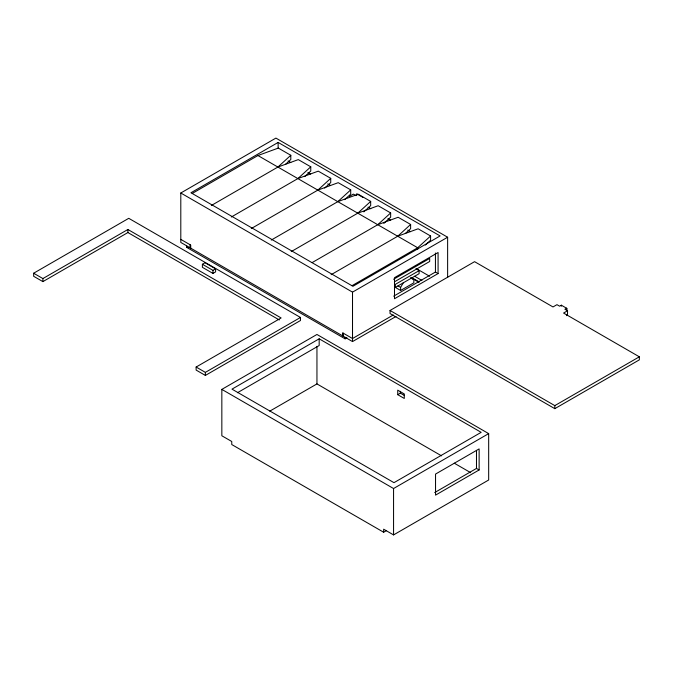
<?xml version="1.0" encoding="UTF-8"?>
<svg xmlns="http://www.w3.org/2000/svg" width="673" height="673" viewBox="0 0 673 673"><rect width="100%" height="100%" fill="white"/><g stroke="black" fill="none" stroke-linecap="round" stroke-linejoin="round"><path stroke-width="1.01" d="M566.649 309.277L566.742 308.318L561.332 305.189L559.608 306.19L556.966 304.667L553.004 306.955L474.574 261.671L390.037 310.48L390.037 313.534L554.813 408.662L639.35 359.853L639.35 356.808L563.57 313.054L567.532 310.766L567.532 313.811L566.649 315.679M394.454 286.908L400.62 290.467L400.62 287.413L403.262 282.837M211.339 205.492L277.899 167.055L290.803 155.286L278.319 148.077L257.936 155.53L192.268 193.437M285.487 164.363L290.803 159.518L290.803 155.286M231.302 217.017L297.87 178.589L310.766 166.82L298.29 159.61L277.899 167.055M304.701 176.587L310.766 171.043L310.766 166.82M251.273 228.551L317.841 190.114L330.737 178.345L318.262 171.144L297.87 178.589M324.672 188.112L330.737 182.576L330.737 178.345M271.244 240.076L337.812 201.648L350.709 189.879L338.225 182.669L317.841 190.114M344.643 199.645L350.709 194.102L350.709 189.879M291.216 251.609L357.784 213.173L370.68 201.404L358.196 194.203L337.812 201.648M363.849 211.86L370.68 205.635L370.68 201.404M312.087 262.621L377.755 224.706L390.651 212.937L378.167 205.728L357.784 213.173M383.82 223.394L390.651 217.16L390.651 212.937M331.158 274.668L397.726 236.231L410.623 224.462L398.138 217.261L377.755 224.706M405.306 233.539L410.623 228.694L410.623 224.462M397.726 236.231L418.11 228.786L430.594 235.996L417.689 247.765L352.029 285.68M425.277 245.065L430.594 240.219L430.594 235.996M33.65 273.23L128.753 218.321L300.478 317.463L300.478 320.516L205.374 375.425L196.129 370.083L196.129 367.037L281.121 317.959L127.895 229.493L42.895 278.572L33.65 273.23L33.65 276.283L42.895 281.617L127.895 232.547L279.312 319.961M396.002 316.47L352.517 341.573L180.801 242.431L180.801 193L275.905 138.091L447.629 237.233L447.629 277.427M278.134 142.424L190.947 192.756L352.938 286.277L440.117 235.945L278.134 142.424L278.134 148.186M202.396 264.27L205.038 262.748L215.604 268.847L215.604 271.892L212.962 273.423L202.396 267.324L202.396 264.27L212.962 270.369L215.604 268.847M349.388 196.39L353.35 194.102L355.992 195.624M196.129 367.037L205.374 372.371L300.478 317.463M180.801 193L352.517 292.141L447.629 237.233M393.596 279.27L429.685 258.432L429.685 261.486L394.454 281.819M419.111 270.639L395.337 284.368L395.337 287.413L419.111 273.684L419.111 270.639L416.469 269.107M383.652 532.242L231.756 444.542L231.756 441.488L221.838 435.768L221.838 389.389L316.949 334.473L488.674 433.622L488.674 480L393.562 534.909L383.652 529.188L383.652 532.242L386.294 530.711M400.62 290.467L413.828 282.837L413.828 279.791L411.186 278.26M319.17 338.813L231.992 389.145L393.983 482.667L481.161 432.335L319.17 338.813L319.17 345.535L237.443 392.729M393.671 296.162L435.439 272.043L438.081 273.575L438.081 252.518L394.496 277.68L394.496 298.736L438.081 273.575M186.606 245.788L186.606 247.311L345.123 338.83L346.94 337.779M393.276 314.989L352.517 338.527L342.607 332.799L342.607 335.852M269.772 411.153L316.949 383.913L441.547 455.848M397.726 394.672L404.28 398.45L404.28 393.941L397.726 390.155L397.726 394.672L400.368 393.141L404.456 395.514M221.838 389.389L393.562 488.531L488.674 433.622M390.037 310.48L554.813 405.617L639.35 356.808M434.708 492.552L476.484 468.433L479.126 469.956L479.126 448.908L435.54 474.07L435.54 495.126L479.126 469.956M186.606 247.311L188.524 247.588M567.532 310.766L564.891 309.244L566.616 308.242L566.691 310.312L566.742 308.318M363.235 197.551L356.682 193.765L356.682 195.574M288.094 160.998L290.795 162.563M307.923 172.448L310.632 174.013M327.751 183.897L330.46 185.462M368.072 207.183L370.781 208.739M387.926 218.641L390.634 220.206M407.771 230.099L410.48 231.663M257.936 155.53L417.689 247.765L417.689 249.456M415.964 268.384L429.61 276.267M414.669 276.258L421.921 280.448M411.952 277.739L419.203 281.928M410.639 277.512L418.791 282.223M397.979 285.89L400.62 287.413M180.801 239.378L190.711 245.107L190.711 248.152M454.283 463.201L470.654 472.648M561.332 305.189L561.366 306.232M554.813 405.617L554.813 408.662M476.484 450.388L476.484 468.433M435.439 252.998L435.439 272.043M400.368 391.341L400.368 393.141M393.562 488.531L393.562 534.909M352.517 292.141L352.517 341.573M345.123 337.299L345.123 338.83M343.272 333.185L343.272 336.239M316.949 346.343L316.949 383.913M212.962 270.369L212.962 273.423M205.374 372.371L205.374 375.425M190.047 244.72L190.047 247.773M127.895 229.493L127.895 232.547M42.895 278.572L42.895 281.617"/></g></svg>
